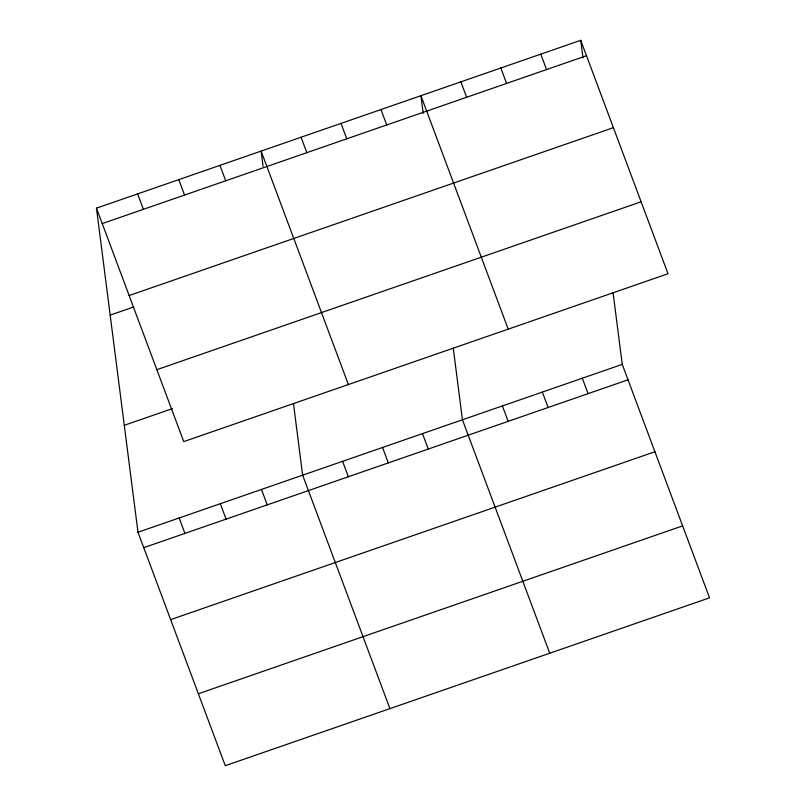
<?xml version="1.0" encoding="UTF-8"?>
<svg xmlns="http://www.w3.org/2000/svg" width="806" height="806" viewBox="0 0 806 806"><rect width="100%" height="100%" fill="white"/><g stroke="black" fill="none" stroke-linecap="round" stroke-linejoin="round"><path stroke-width="1.21" d="M96.468 208.17L580.733 40.3L668.013 273.748L183.748 441.617L96.468 208.17L137.987 532.252L225.267 765.7L709.532 597.83L622.252 364.383L613.074 292.689M102.231 223.594L586.496 55.725M129.131 295.54L613.396 127.67M110.17 315.116L133.685 306.965M156.848 369.672L641.113 201.792M124.285 425.306L172.504 408.592M137.987 532.252L622.252 364.383M143.75 547.677L628.015 379.807M170.65 619.623L654.915 451.753M198.367 693.754L682.632 525.885M540.776 54.153L546.539 69.568M500.828 67.996L506.591 83.421M582.305 378.236L588.068 393.65M460.871 81.849L466.644 97.264M542.347 392.079L548.12 407.504M508.203 329.14L420.923 95.702L423.18 113.324M502.4 405.932L508.163 421.357M380.966 109.545L386.739 124.97M549.732 653.223L462.443 419.785L453.264 348.091M341.019 123.399L346.781 138.813M422.495 433.628L428.258 449.053M301.071 137.242L306.834 152.666M382.548 447.481L388.311 462.896M348.394 384.543L261.114 151.095L263.068 166.379M342.59 461.334L348.353 476.749M219.947 165.361L225.72 180.786M389.923 708.625L302.643 475.177L293.455 403.494M178.791 179.637L184.554 195.052M261.476 489.444L267.239 504.868M137.625 193.903L143.387 209.328M220.31 503.72L226.083 519.135M179.154 517.986L184.917 533.411M580.733 40.3L582.99 57.931"/></g></svg>
